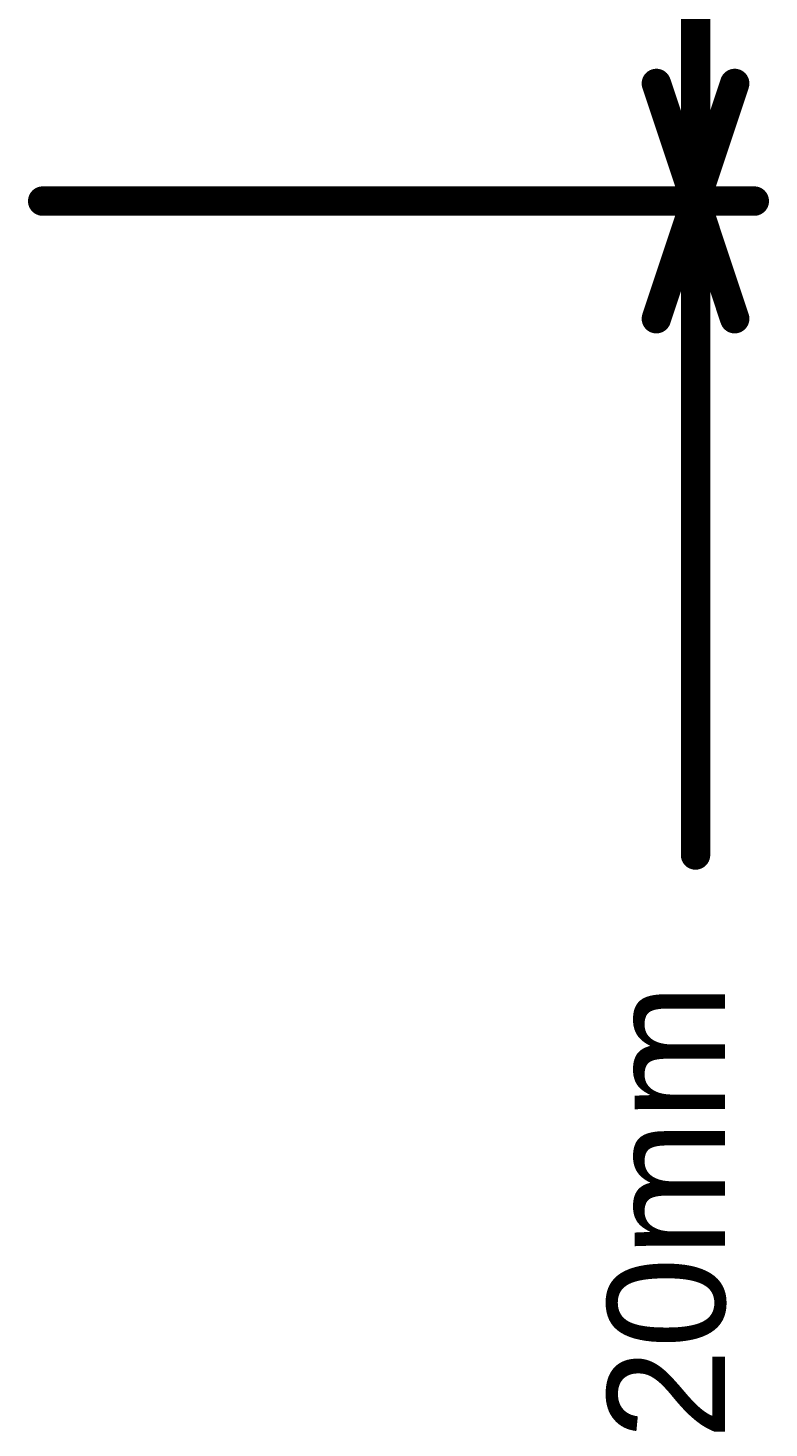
# Model space of a CAD drawing. Header units: inches. Extents: x -35 to 304, y -8 to 63.
# Drawn here: x 16.23 to 19.43, y 3.7 to 9.75 of the extents above; entities that cross this region are included whole.
import ezdxf

# ---------------------------------------------------------------- set-up
doc = ezdxf.new("R2010")
doc.units = ezdxf.units.IN
doc.layers.add('Dimensions', color=6, linetype='Continuous')
doc.styles.add('Arial', font='', dxfattribs={"height": 0.2})
doc.styles.get('Arial').set_extended_font_data('Arial')

msp = doc.modelspace()

# ---------------------------------------------------------------- linework, layer by layer
at = {"layer": 'Dimensions', "const_width": 0.127}
for points in [[(19.1099, 9), (19.1099, 10.8966)], [(18.9405, 9.508), (19.1099, 9)], [(19.1099, 9), (19.2792, 9.508)], [(16.289, 9), (19.3639, 9)], [(16.289, 9), (19.3639, 9)], [(18.9405, 8.492), (19.1099, 9)], [(19.1099, 9), (19.2792, 8.492)], [(19.1099, 6.1758), (19.1099, 9)]]:
    msp.add_lwpolyline(points, dxfattribs=at)
at = {"layer": 'Dimensions', "const_width": 0.0635}
for points in [[(18.9088, 9.508, 1), (18.9723, 9.508, 1)], [(19.2474, 9.508, 1), (19.3109, 9.508, 1)], [(16.2572, 9, 1), (16.3207, 9, 1)], [(16.2572, 9, 1), (16.3207, 9, 1)], [(19.0781, 9, 1), (19.1416, 9, 1)], [(19.0781, 9, 1), (19.1416, 9, 1)], [(19.0781, 9, 1), (19.1416, 9, 1)], [(19.0781, 9, 1), (19.1416, 9, 1)], [(19.0781, 9, 1), (19.1416, 9, 1)], [(19.0781, 9, 1), (19.1416, 9, 1)], [(19.3321, 9, 1), (19.3956, 9, 1)], [(19.3321, 9, 1), (19.3956, 9, 1)], [(18.9088, 8.492, 1), (18.9723, 8.492, 1)], [(19.2474, 8.492, 1), (19.3109, 8.492, 1)], [(19.0781, 6.1758, 1), (19.1416, 6.1758, 1)]]:
    msp.add_lwpolyline(points, format="xyb", close=True, dxfattribs=at)

# ---------------------------------------------------------------- texts
at = {"layer": 'Dimensions', "style": 'Arial'}
msp.add_text('11.20mm', height=0.508, rotation=90, dxfattribs=at).set_placement((19.2369, 2.6632))

doc.saveas('drawing.dxf')
